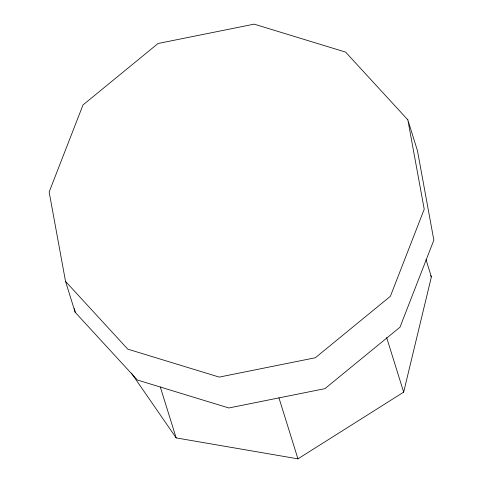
<?xml version="1.0" encoding="UTF-8"?>
<svg xmlns="http://www.w3.org/2000/svg" width="483" height="483" viewBox="0 0 483 483"><rect width="100%" height="100%" fill="white"/><g stroke="black" fill="none" stroke-linecap="round" stroke-linejoin="round"><path stroke-width="0.72" d="M131.394 373.081L176.162 437.912L297.945 458.85L403.661 392.142L431.385 276.868L426.018 259.631M407.839 119.844L345.599 52.098L254.167 24.15L158.056 43.488L83.016 104.926L49.151 192.011L65.537 281.402L75.161 312.284L137.401 380.03L228.833 407.978L324.944 388.646L399.984 327.202L433.849 240.123L417.463 150.732L407.839 119.844L424.225 209.236L390.361 296.321L315.321 357.758L219.21 377.096L127.784 349.149L65.537 281.402M430.534 275.63L431.385 276.868M386.66 337.569L403.661 392.142M278.933 397.811L297.945 458.85M160.284 386.925L176.162 437.912M74.479 308.589L75.161 312.284"/></g></svg>
